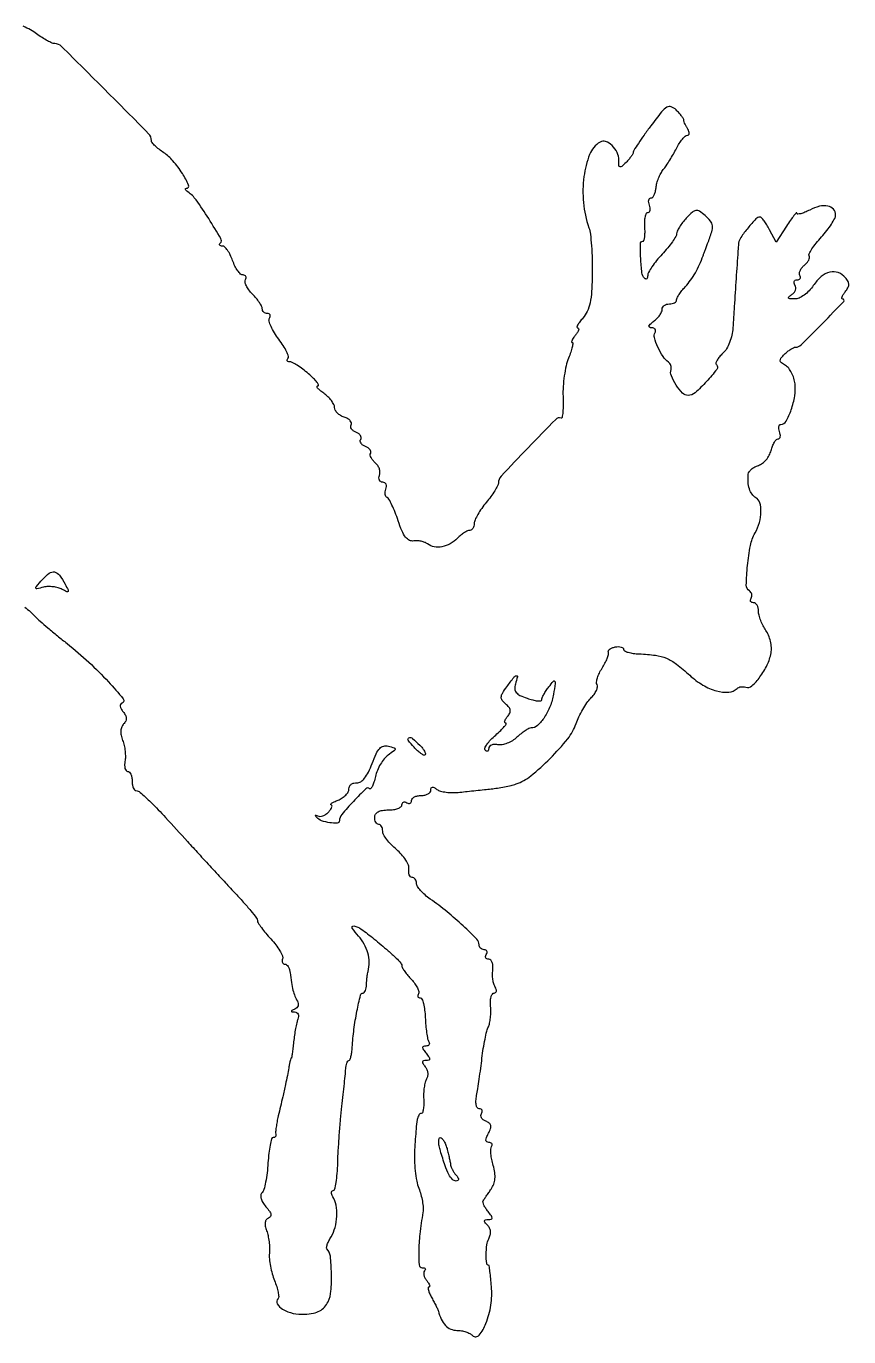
# Model space of a CAD drawing. Extents: x 1 to 336, y 1 to 289.
# Drawn here: x 165 to 335.7, y 0.7 to 272.6 of the extents above; entities that cross this region are included whole.
import ezdxf

# ---------------------------------------------------------------- set-up
doc = ezdxf.new("R2010")
doc.units = 0

msp = doc.modelspace()

# ---------------------------------------------------------------- linework, layer by layer
msp.add_lwpolyline([(164.71974, 152.106259, -0.028061), (167, 150.024248, 0.019322), (167.879859, 149.192242, 0.003798), (169.528125, 147.77202, 0.004023), (171.475764, 146.146219, 0.003723), (173.5, 144.50901, -0.017892), (178.026432, 140.630823, -0.02042), (182.060679, 136.599501, -0.014706), (185.144817, 133.051115, -0.519251), (184.894492, 132.152754, 0.180006), (184.595212, 131.902011, 0.161408), (184.515594, 131.503434, 0.099263), (184.692016, 130.972436, 0.043546), (185.115881, 130.360372, -0.048219), (185.612496, 129.628771, -0.114157), (185.788783, 128.998343, -0.132402), (185.659568, 128.414858, -0.076194), (185.230645, 127.830645, 0.103952), (184.829937, 127.216677, 0.077943), (184.656849, 126.425974, 0.064692), (184.722111, 125.485352, 0.041235), (185.026592, 124.430058, -0.037187), (185.334935, 123.39293, -0.026087), (185.532104, 122.190134, -0.026438), (185.599876, 121.01185, -0.048749), (185.510983, 120.057032, 0.042654), (185.42795, 119.269119, 0.06996), (185.508087, 118.604253, 0.101346), (185.729075, 118.160057, 0.230757), (186.057418, 118, -0.200398), (186.41758, 117.849609, -0.08502), (186.723116, 117.4125, -0.065057), (186.930698, 116.765556, -0.04517), (187, 116, 0.036182), (187.055502, 115.234028, 0.054698), (187.223314, 114.5875, 0.071623), (187.468853, 114.144638, 0.234552), (187.760218, 114, -0.184658), (188.690413, 113.644336, -0.011603), (190.869024, 111.600014, -0.011757), (193.914542, 108.462182, -0.00334), (198.5, 103.443054, 0.001774), (200.759163, 100.95462, 0.001102), (203.426562, 98.050265, 0.001106), (206.070954, 95.196364, 0.002001), (208.25, 92.873792, -0.007594), (210.070013, 90.889888, -0.01113), (211.604688, 89.085848, -0.006724), (212.826762, 87.540742, -0.165419), (213, 87.031437, 0.144916), (213.139408, 86.560544, 0.014206), (213.819494, 85.575093, 0.017032), (214.721288, 84.4287, 0.012691), (215.789767, 83.225055, -0.023605), (216.830713, 81.999582, -0.03125), (217.650441, 80.787077, -0.032276), (218.181418, 79.73519, -0.183181), (218.206433, 79.1193, 0.071221), (218.128761, 78.691361, 0.114381), (218.198649, 78.328794, 0.144842), (218.40269, 78.08942, 0.145318), (218.703862, 78, -0.180492), (219.051523, 77.870274, -0.077273), (219.376745, 77.485938, -0.062231), (219.632174, 76.919654, -0.046771), (219.772082, 76.25, 0.010844), (220.053719, 74.163588, 0.023619), (220.379417, 72.581998, 0.030513), (220.778037, 71.343257, 0.046636), (221.284351, 70.33541, -0.100297), (221.465555, 69.852276, -0.116778), (221.429561, 69.364145, -0.117835), (221.179237, 68.947198, -0.103438), (220.756231, 68.664358, 0.011503), (220.140388, 68.399447, 0.276057), (220.0381, 68.250848, 0.395424), (220.132869, 68.135776, 0.016013), (220.718615, 68.078947, -0.129987), (221.139776, 67.937874, -0.140912), (221.420817, 67.610289, -0.119877), (221.512016, 67.137304, -0.079736), (221.397842, 66.594377, 0.035749), (221.167324, 65.835595, 0.009977), (220.9163, 64.619244, 0.010014), (220.686708, 63.227872, 0.010367), (220.515987, 61.844377, -0.004716), (220.372443, 60.562066, -0.007792), (220.224155, 59.482411, -0.002434), (220.078837, 58.564098, -0.367576), (220.003427, 58.5, 0.337507), (219.925608, 58.440718, 0.006292), (219.787235, 57.9125, 0.012625), (219.643936, 57.266756, 0.007762), (219.506309, 56.5, -0.008139), (219.217184, 54.896175, -0.005), (218.827062, 53.016439, -0.003286), (218.251051, 50.455107, -0.000945), (217.326369, 46.5, 0.010638), (217.069472, 45.296389, 0.013011), (216.88275, 44.160938, 0.01153), (216.773458, 43.205625, 0.085102), (216.809501, 42.75, -0.098438), (216.824533, 42.463908, -0.12491), (216.723728, 42.220256, -0.127778), (216.521198, 42.057878, -0.105734), (216.25, 41.999807, 0.337533), (215.9403, 41.763731, 0.017285), (215.629126, 40.457539, 0.021699), (215.362659, 38.762332, 0.013366), (215.189576, 36.749807, -0.01524), (215.002949, 34.67105, -0.019313), (214.69835, 32.767079, -0.017649), (214.331647, 31.21875, -0.128692), (213.95323, 30.563654, 0.163133), (213.696135, 30.039986, 0.101804), (213.744357, 29.351665, 0.073406), (214.105719, 28.541176, 0.03979), (214.763654, 27.667554, -0.025584), (215.506204, 26.73771, -0.100601), (215.80524, 26.072001, -0.208346), (215.716043, 25.606083, -0.159771), (215.300087, 25.287263, 0.143223), (214.840622, 24.958131, 0.129246), (214.608251, 24.419978, 0.088076), (214.62737, 23.660104, 0.038106), (214.905096, 22.683362, -0.036823), (215.197029, 21.666565, -0.021113), (215.405157, 20.406988, -0.021007), (215.508026, 19.116244, -0.032616), (215.477115, 18, 0.047176), (215.478759, 16.816723, 0.022297), (215.692384, 15.303646, 0.021868), (216.059004, 13.727742, 0.028782), (216.537001, 12.331561, -0.019846), (216.991606, 11.077279, -0.028297), (217.286298, 9.930117, -0.027585), (217.416935, 9.001184, -0.220985), (217.272394, 8.605727, 0.334788), (217.119741, 7.516802, 0.134268), (218.236107, 6.374189, 0.079856), (220.390988, 5.53665, 0.068912), (222.815057, 5.357621, 0.033286), (224.628011, 5.595442, 0.073996), (225.935601, 6.064919, 0.088415), (226.904123, 6.830344, 0.065879), (227.668022, 7.961293, 0.096902), (228.266173, 10.128566, 0.024448), (228.366148, 13.803132, 0.021009), (228.134937, 17.428064, 0.171577), (227.430716, 18.902617, -0.246561), (227.33875, 19.19791, -0.036456), (227.501245, 19.822714, -0.034085), (227.822206, 20.591573, -0.023115), (228.2855, 21.420174, 0.076119), (229.107767, 23.343005, 0.05193), (229.45983, 25.698157, 0.052995), (229.318631, 27.999797, 0.097331), (228.657428, 29.75, -0.045863), (228.417684, 30.229543, -0.100027), (228.347407, 30.63278, -0.178372), (228.451388, 30.893214, -0.212628), (228.690983, 30.999888, 0.346282), (229.017768, 31.256971, 0.017132), (229.312869, 32.688905, 0.021574), (229.54774, 34.545499, 0.0132), (229.671974, 36.749888, -0.006905), (229.787207, 39.384595, -0.003907), (229.995837, 42.573405, -0.003899), (230.256432, 45.78575, -0.006399), (230.532993, 48.5, 0.001458), (230.804369, 50.925457, 0.001657), (231.049966, 53.251562, 0.001503), (231.246108, 55.228874, 0.009232), (231.325305, 56.25, -0.028961), (231.403999, 56.920406, -0.044138), (231.556243, 57.485937, -0.054011), (231.752254, 57.88245, -0.256347), (231.966465, 58, 0.309954), (232.185849, 58.150452, 0.029004), (232.396819, 58.807812, 0.029228), (232.57143, 59.695984, 0.018325), (232.676159, 60.75, -0.017363), (233.037172, 64.455746, -0.016204), (233.660136, 68.214581, -0.007987), (234.386304, 71.578297, -0.348739), (234.917383, 72, 0.231793), (235.172712, 72.125087, 0.067932), (235.397524, 72.514062, 0.052843), (235.561928, 73.0798, 0.035463), (235.633459, 73.75, -0.011569), (235.677042, 74.493312, -0.009674), (235.756779, 75.279688, -0.009796), (235.85773, 75.996103, -0.026196), (235.966165, 76.5, 0.070761), (236.197235, 78.368275, 0.062439), (235.917447, 80.312199, 0.060726), (235.153244, 82.176809, 0.060011), (233.961045, 83.811439, -0.046687), (232.690015, 85.460284, -0.649939), (232.997997, 85.921009, -0.112562), (234.538849, 85.278066, -0.017542), (237.173275, 83.256336, -0.003998), (240.12408, 80.782801, -0.017779), (241.792313, 79.255918, -0.026554), (242.760904, 78.197173, -0.173681), (243, 77.529615, 0.142001), (243.101069, 77.180916, 0.015248), (243.577342, 76.476809, 0.017782), (244.212706, 75.659469, 0.013422), (244.96542, 74.806743, -0.031337), (245.67955, 73.936833, -0.042883), (246.199444, 73.067553, -0.049664), (246.476894, 72.316908, -0.20489), (246.406403, 71.848556, 0.082172), (246.27327, 71.524306, 0.160724), (246.29895, 71.249263, 0.182608), (246.47727, 71.066487, 0.109561), (246.777049, 71, -0.303336), (247.134498, 70.76117, -0.035062), (247.456273, 69.798703, -0.032779), (247.706215, 68.47782, -0.020581), (247.832376, 66.910479, 0.011794), (247.934954, 65.277963, 0.014315), (248.110843, 63.754802, 0.01292), (248.326926, 62.49171, 0.089816), (248.555327, 61.910479, -0.108141), (248.67727, 61.563688, -0.181861), (248.605684, 61.267453, -0.161864), (248.345618, 61.068534, -0.083194), (247.936572, 61, 0.088789), (247.452761, 60.913403, 0.325525), (247.290242, 60.669175, 0.142917), (247.435097, 60.240932, 0.020663), (248, 59.5, -0.016921), (248.613598, 58.707566, -0.157546), (248.744889, 58.301232, -0.342148), (248.567138, 58.071882, -0.06312), (248, 58, 0.068049), (247.478801, 57.928736, 0.298402), (247.283965, 57.706162, 0.180966), (247.367377, 57.331392, 0.028926), (247.820353, 56.716462, -0.077715), (248.169145, 56.131418, -0.067758), (248.343738, 55.439525, -0.070097), (248.324361, 54.749982, -0.096679), (248.106216, 54.17186, 0.07746), (247.817685, 53.487445, 0.025549), (247.607425, 52.413087, 0.024746), (247.492736, 51.179384, 0.025665), (247.502653, 49.955399, -0.021399), (247.521493, 48.822546, -0.035105), (247.429257, 47.868148, -0.039908), (247.256138, 47.17954, -0.32163), (247.005902, 47, 0.281867), (246.501062, 46.690842, 0.072299), (246.179562, 45.744489, 0.026313), (245.930151, 43.844617, 0.002954), (245.616753, 39.5, 0.024022), (245.578188, 37.365627, 0.019625), (245.736147, 35.087077, 0.020059), (246.048678, 32.998998, 0.048112), (246.487998, 31.498561, -0.028542), (246.923044, 30.202777, -0.024149), (247.236447, 28.791717, -0.024849), (247.395976, 27.475116, -0.060236), (247.34766, 26.498561, 0.013708), (246.700534, 21.983189, 0.025565), (246.464957, 18.296542, 0.025235), (246.567578, 15.580494, 0.388603), (247.201685, 15, -0.059705), (247.589669, 14.953505, -0.178958), (247.807627, 14.806715, -0.250389), (247.83635, 14.592417, -0.107397), (247.675343, 14.342009, 0.171918), (247.507446, 13.989854, 0.082297), (247.537806, 13.483088, 0.066538), (247.753708, 12.904134, 0.050768), (248.131121, 12.342009, -0.027583), (248.513106, 11.826354, -0.063781), (248.724541, 11.394215, -0.141947), (248.737152, 11.118072, -0.346558), (248.587261, 11, 0.414416), (248.425217, 10.837844, 0.064248), (248.489924, 10.339063, 0.041295), (248.746478, 9.613501, 0.021153), (249.179381, 8.75, -0.004874), (249.66688, 7.851809, -0.006219), (250.097795, 7.014062, -0.004922), (250.442586, 6.305362, -0.051045), (250.550931, 6, 0.051227), (251.151465, 4.309387, 0.081026), (252.024788, 3.047472, 0.096174), (253.128923, 2.272545, 0.105439), (254.406989, 2, -0.042464), (255.324277, 1.921956, -0.036251), (256.266697, 1.689106, -0.037841), (257.096251, 1.347783, -0.080023), (257.658363, 0.941637, 0.442897), (259.005837, 1.006992, 0.080298), (260.430192, 3.447944, 0.054137), (261.44467, 7.26461, 0.059162), (261.572819, 11.095276, 0.003714), (261.416705, 12.784191, 0.006156), (261.256908, 14.206112, 0.001524), (261.100004, 15.432264, 0.376539), (261.022811, 15.5, -0.38423), (260.579208, 15.899935, -0.025517), (260.481471, 17.762597, -0.031549), (260.603199, 19.73381, -0.091919), (261.015064, 21.028148, 0.062017), (261.315541, 21.808577, 0.08427), (261.37237, 22.559807, 0.090326), (261.179753, 23.248274, 0.0833), (260.753196, 23.846804, -0.0239), (260.227164, 24.425681, -0.211977), (260.136691, 24.75, -0.3218), (260.32642, 24.946293, -0.044963), (260.922445, 25, 0.062358), (261.535158, 25.076713, 0.351464), (261.720034, 25.322073, 0.151799), (261.568705, 25.761691, 0.014977), (260.872445, 26.653695, -0.02895), (260.373899, 27.330557, -0.039328), (260.011374, 27.996781, -0.044143), (259.815562, 28.565679, -0.201846), (259.868403, 28.903695, -0.009304), (260.086394, 29.242284, -0.001669), (260.506583, 29.8645, -0.001801), (261.003935, 30.59007, -0.001627), (261.523601, 31.337157, 0.066218), (262.048937, 32.349273, 0.065795), (262.292892, 33.465736, 0.057051), (262.254315, 34.740422, 0.033779), (261.934172, 36.22953, -0.021598), (261.637616, 37.462108, -0.026175), (261.471039, 38.639203, -0.02626), (261.435853, 39.62342, -0.135012), (261.587991, 40.142372, 0.105685), (261.704675, 40.469128, 0.180483), (261.640912, 40.748072, 0.163848), (261.401781, 40.935253, 0.085036), (261.023833, 41, -0.152387), (260.609089, 41.129409, -0.235521), (260.431595, 41.451784, -0.108032), (260.531938, 42.020793, -0.025409), (260.946502, 42.900039, 0.037462), (261.372824, 43.863716, 0.138477), (261.416547, 44.521079, 0.178863), (261.111135, 45.005231, 0.072033), (260.418304, 45.392976, -0.070285), (259.874272, 45.694967, -0.100489), (259.509929, 46.107535, -0.123749), (259.380545, 46.562876, -0.147092), (259.495635, 46.992937, 0.083801), (259.652151, 47.377676, 0.162528), (259.618373, 47.704175, 0.181411), (259.401705, 47.921344, 0.107317), (259.03946, 48, -0.244746), (258.647705, 48.203979, -0.103729), (258.407965, 48.764802, -0.065037), (258.348933, 49.639873, -0.031887), (258.489876, 50.75, 0.00872), (258.733032, 52.144767, 0.003046), (259.035543, 54.159061, 0.003024), (259.341584, 56.380145, 0.003528), (259.604627, 58.493611, -0.00994), (259.882695, 60.515865, -0.010918), (260.233692, 62.462851, -0.010396), (260.603863, 64.110573, -0.052845), (260.923569, 64.993611, 0.061574), (261.187012, 65.762805, 0.024562), (261.362519, 66.865311, 0.023858), (261.437166, 68.086616, 0.02767), (261.388289, 69.25, -0.034324), (261.358049, 70.303578, -0.054996), (261.492174, 71.192188, -0.075246), (261.755905, 71.799152, -0.258191), (262.11893, 72, 0.160835), (262.432991, 72.103706, 0.191795), (262.595962, 72.367188, 0.125481), (262.565739, 72.770965, 0.058179), (262.339871, 73.25, -0.072802), (262.061389, 73.888157, -0.031947), (261.87569, 74.79375, -0.030768), (261.798438, 75.796814, -0.035976), (261.85242, 76.75, 0.047851), (261.880737, 77.61137, 0.073756), (261.725626, 78.339063, 0.101634), (261.420869, 78.825341, 0.204896), (261.012549, 79, -0.099753), (260.629227, 79.077244, -0.17667), (260.395622, 79.29375, -0.168688), (260.350089, 79.618257, -0.089929), (260.5, 80, 0.082592), (260.656512, 80.3821, 0.161196), (260.6254, 80.70625, 0.182303), (260.413961, 80.921712, 0.108972), (260.059017, 81, -0.096289), (259.654812, 81.078569, -0.097256), (259.311086, 81.302725, -0.098565), (259.080952, 81.637295, -0.101858), (259, 82.030551, 0.196467), (258.534887, 83.168555, 0.010744), (255.714313, 85.921832, 0.016814), (252.360981, 88.852351, 0.01768), (248.872624, 91.5, -0.026866), (247.784974, 92.357447, -0.03217), (246.863166, 93.279687, -0.033896), (246.206179, 94.138409, -0.143853), (246.017281, 94.75, 0.071087), (245.942267, 95.227701, 0.085542), (245.737318, 95.632812, 0.098771), (245.437456, 95.903802, 0.135307), (245.088484, 96, -0.195367), (244.760854, 96.133096, -0.107388), (244.518052, 96.499606, -0.078387), (244.39809, 97.049784, -0.051033), (244.42659, 97.700785, 0.133898), (244.327494, 98.519276, 0.044447), (243.769192, 99.603471, 0.040514), (242.905736, 100.750316, 0.036254), (241.838106, 101.789678, -0.026694), (240.751782, 102.807558, -0.030746), (239.833694, 103.890793, -0.032194), (239.183427, 104.889337, -0.128923), (239, 105.588894, 0.057125), (238.938134, 106.128625, 0.076447), (238.755208, 106.585488, 0.095467), (238.484564, 106.891709, 0.16565), (238.166667, 107, -0.17482), (237.848674, 107.114688, -0.093122), (237.578125, 107.440625, -0.073362), (237.395023, 107.926139, -0.053595), (237.333333, 108.5, -0.148148), (237.527361, 109.140475, -0.124534), (238.055556, 109.617647, -0.084621), (238.93792, 109.908154, -0.037322), (240.166667, 110, 0.035563), (241.251832, 110.077281, 0.053927), (242.167708, 110.311086, 0.070496), (242.795907, 110.653011, 0.237201), (243, 111.059017, -0.108972), (243.078288, 111.413961, -0.182303), (243.29375, 111.6254, -0.161196), (243.6179, 111.656512, -0.082592), (244, 111.5, 0.082592), (244.3821, 111.343488, 0.161196), (244.70625, 111.3746, 0.182303), (244.921712, 111.586039, 0.108972), (245, 111.940983, -0.182172), (245.152336, 112.345219, -0.09101), (245.5875, 112.688914, -0.070927), (246.234725, 112.92177, -0.050979), (247, 113, 0.054166), (247.76512, 113.08313, 0.073876), (248.4125, 113.329718, 0.093538), (248.846976, 113.694154, 0.173281), (249, 114.122445, -0.094462), (249.081351, 114.549201, -0.277515), (249.309512, 114.723609, -0.160998), (249.688412, 114.643639, -0.034772), (250.25, 114.262086, 0.104314), (250.965248, 113.909124, 0.031578), (252.160937, 113.682379, 0.030114), (253.568399, 113.592088, 0.028674), (255, 113.668722, -0.000599), (256.558462, 113.840239, -0.000394), (258.353125, 114.034144, -0.000396), (260.100418, 114.220139, -0.000764), (261.5, 114.365838, 0.013324), (262.808043, 114.535315, 0.009561), (264.259621, 114.791389, 0.009665), (265.633119, 115.088543, 0.020452), (266.681689, 115.382464, 0.092689), (269.727741, 117.042735, 0.026072), (273.757245, 120.692744, 0.026319), (277.397324, 124.760112, 0.086728), (279.130599, 127.900177, -0.027533), (279.716456, 129.340164, -0.020679), (280.510839, 130.855652, -0.021053), (281.379861, 132.222698, -0.044291), (282.186652, 133.186652, 0.037781), (282.866189, 133.977449, 0.050089), (283.349051, 134.793588, 0.059908), (283.584123, 135.516259, 0.189311), (283.494914, 136.008229, -0.170496), (283.379775, 136.533393, -0.043806), (283.563147, 137.395955, -0.039458), (283.960476, 138.402689, -0.031325), (284.538905, 139.419032, 0.022206), (285.135769, 140.42468, 0.028632), (285.587386, 141.399147, 0.02888), (285.861314, 142.228554, 0.165968), (285.830465, 142.683582, -0.219843), (285.842295, 143.010476, -0.108222), (286.111137, 143.339832, -0.074709), (286.603915, 143.622941, -0.04555), (287.25, 143.809629, -0.043858), (287.920257, 143.878636, -0.071618), (288.485937, 143.805797, -0.103411), (288.863398, 143.610658, -0.225607), (289, 143.323324, 0.286055), (289.203471, 142.996776, 0.043203), (289.954687, 142.70542, 0.037531), (291.004591, 142.483172, 0.023863), (292.25, 142.375978, -0.023747), (295.613324, 142.087283, -0.067234), (297.880622, 141.46619, -0.064326), (299.957488, 140.248995, -0.020395), (302.710525, 137.933087, 0.051221), (305.43713, 135.912301, 0.066547), (308.295244, 134.695298, 0.08295), (310.812273, 134.432235, 0.183006), (312.547578, 135.214245, -0.102932), (312.880446, 135.432451, -0.060206), (313.343664, 135.553124, -0.056467), (313.858913, 135.56434, -0.061664), (314.347766, 135.457985, 0.276105), (315.609973, 135.715677, 0.048781), (317.296229, 137.5881, 0.047732), (318.798011, 140.092001, 0.066467), (319.5996, 142.576224, 0.061775), (319.662359, 143.695897, 0.039387), (319.472184, 144.988007, 0.039167), (319.078648, 146.246108, 0.057453), (318.527196, 147.264634, -0.033239), (317.942597, 148.229889, -0.027468), (317.448614, 149.326665, -0.028324), (317.10714, 150.386737, -0.063835), (317, 151.222506, 0.057655), (316.921346, 151.902354, 0.07689), (316.688914, 152.477861, 0.095773), (316.344959, 152.863533, 0.164343), (315.940983, 153, -0.098926), (315.581552, 153.071817, -0.176081), (315.362055, 153.273452, -0.169366), (315.318355, 153.57557, -0.090666), (315.457295, 153.930902, 0.09754), (315.6069, 154.329437, 0.09758), (315.594176, 154.754877, 0.098289), (315.421453, 155.141246, 0.100557), (315.115366, 155.4287, -0.266986), (314.46364, 156.634767, -0.017758), (314.716563, 160.716181, -0.024858), (315.328718, 164.847414, -0.076841), (316.293874, 167.489889, 0.057566), (317.17721, 169.647629, 0.063377), (317.507753, 171.880378, 0.075431), (317.264074, 173.741558, 0.195341), (316.442659, 174.785667, -0.111431), (315.655265, 175.505109, -0.075117), (315.114327, 176.600874, -0.061912), (314.849391, 178.016993, -0.040306), (314.881517, 179.682612, -0.132443), (315.071206, 180.181704, -0.05878), (315.552013, 180.704081, -0.052353), (316.224726, 181.169043, -0.048246), (316.997676, 181.499262, 0.086556), (317.807256, 181.920752, 0.053399), (318.587937, 182.661848, 0.051589), (319.224323, 183.588823, 0.063241), (319.606084, 184.56665, -0.03126), (319.902909, 185.498395, -0.04323), (320.290099, 186.285203, -0.050362), (320.704552, 186.836826, -0.209435), (321.077023, 187, 0.210315), (321.356222, 187.122874, 0.139421), (321.515461, 187.440625, 0.089679), (321.519642, 187.925316, 0.049078), (321.361626, 188.5, -0.049244), (321.203818, 189.074677, -0.089945), (321.208576, 189.559375, -0.139664), (321.368688, 189.877126, -0.209619), (321.6489, 190, 0.274873), (322.720145, 190.637046, 0.040551), (323.783203, 193.0385, 0.042726), (324.514082, 195.897454, 0.06999), (324.57679, 198.392016, 0.046984), (324.328338, 199.5662, 0.043729), (323.861115, 200.703423, 0.046684), (323.259268, 201.641306, 0.099519), (322.607986, 202.199506, -0.034207), (321.751786, 202.758741, -0.213665), (321.505633, 203.206321, -0.191955), (321.662912, 203.719335, -0.027162), (322.414633, 204.55749, -0.02542), (323.027205, 205.110752, -0.027902), (323.6747, 205.58082, -0.028893), (324.267697, 205.915945, -0.109873), (324.678571, 206.015515, 0.192326), (325.834055, 206.502545, 0.003988), (330.33308, 211.014962, 0.004107), (334.681903, 215.520296, 0.658857), (334.475889, 216, -0.353571), (334.313215, 216.131469, -0.137745), (334.332525, 216.440625, -0.062198), (334.57207, 216.92365, -0.027033), (335, 217.5, 0.046715), (335.553559, 218.310245, 0.122353), (335.735118, 218.985932, 0.126736), (335.576723, 219.653031, 0.051915), (335.055749, 220.432827, 0.130726), (333.561871, 221.495028, 0.150575), (331.822063, 221.598167, 0.119372), (330.01773, 220.664971, 0.06651), (328.371257, 218.799205, -0.045055), (327.507309, 217.731421, -0.044411), (326.462182, 216.829981, -0.048041), (325.400697, 216.212388, -0.109726), (324.5, 216.018188, -0.01453), (323.509636, 216.05314, -0.227323), (323.222034, 216.214536, -0.395983), (323.257104, 216.460346, -0.027605), (323.878115, 216.903509, 0.078477), (324.35273, 217.320824, 0.089711), (324.649564, 217.846576, 0.099558), (324.725209, 218.397018, 0.123544), (324.569098, 218.888197, -0.077309), (324.389735, 219.313302, -0.154896), (324.412234, 219.673408, -0.185933), (324.628966, 219.912006, -0.116958), (325, 220, 0.086348), (325.385538, 220.067081, 0.165207), (325.628635, 220.260466, 0.179479), (325.691952, 220.548796, 0.104014), (325.570027, 220.886693, -0.164952), (325.470759, 221.317219, -0.078714), (325.617154, 221.873238, -0.064852), (325.975201, 222.465066, -0.051163), (326.5, 223, 0.041103), (327.033209, 223.522113, 0.055979), (327.413974, 224.076396, 0.06935), (327.598322, 224.578932, 0.194055), (327.535939, 224.941849, -0.261758), (327.517278, 225.390754, -0.023993), (328.091207, 226.396729, -0.026128), (328.947491, 227.599508, -0.017307), (330.04695, 228.89026, 0.018826), (331.177514, 230.225725, 0.022657), (332.132541, 231.564758, 0.022112), (332.824155, 232.745092, 0.122052), (333, 233.454729, 0.182891), (332.548293, 234.648333, 0.166189), (331.39938, 235.302899, 0.109372), (329.656041, 235.25166, 0.057894), (327.624422, 234.480173, -0.019864), (326.616227, 234.006941, -0.037618), (325.765975, 233.721459, -0.053212), (325.167623, 233.635665, -0.417646), (324.983153, 233.809303, 0.658497), (324.841783, 233.866057, 0.026428), (324.33995, 233.310978, 0.01909), (323.643852, 232.383899, 0.009107), (322.817181, 231.142963), (320.668055, 227.785926), (319.30209, 230.392963, 0.016871), (318.735094, 231.391646, 0.024056), (318.160902, 232.234183, 0.021638), (317.642006, 232.863436, 0.212607), (317.335358, 233, 0.205505), (316.466078, 232.626964, 0.017562), (314.822025, 230.771068, 0.020891), (313.327637, 228.79731, 0.124437), (312.877655, 227.59699, 0.010569), (312.732382, 225.985989, 0.000444), (312.342221, 220.249403, 0.000865), (311.963612, 214.458765, 0.001866), (311.696538, 210, -0.04409), (311.481247, 208.517549, -0.037236), (311.002481, 207.00619, -0.038759), (310.344421, 205.673609, -0.072927), (309.589677, 204.743657, 0.030275), (308.900277, 204.028178, 0.047953), (308.412611, 203.331139, 0.062185), (308.172962, 202.748846, 0.269135), (308.265226, 202.401441, -0.376484), (308.330535, 201.402037, -0.022348), (306.218434, 198.8923, -0.025249), (303.840119, 196.558068, -0.183405), (302.369886, 196, -0.204292), (301.238926, 196.482218, -0.046662), (299.916054, 198.146964, -0.04709), (298.911975, 200.056477, -0.170135), (298.840334, 201.408359, 0.089676), (298.881681, 201.799844, 0.067718), (298.791841, 202.223682, 0.066741), (298.589807, 202.614236, 0.08143), (298.302786, 202.908359, -0.090138), (297.180234, 204.099202, -0.037715), (296.117863, 206.040623, -0.034294), (295.386597, 208.00274, -0.213602), (295.52514, 209.040677, 0.116894), (295.647296, 209.408258, 0.180369), (295.559348, 209.727541, 0.152468), (295.265, 209.947842, 0.079065), (294.809017, 210.031803, -0.109415), (294.37255, 210.139657, -0.371867), (294.267575, 210.388962, -0.13099), (294.529448, 210.793945, -0.021753), (295.25, 211.392046, 0.037549), (295.919623, 211.984545, 0.038672), (296.485937, 212.66506, 0.04167), (296.878567, 213.329883, 0.11302), (297, 213.860243, -0.130683), (297.115576, 214.294891, -0.100649), (297.440625, 214.665196, -0.088423), (297.926866, 214.914261, -0.074385), (298.5, 215, 0.052128), (299.073914, 215.059997, 0.072012), (299.559375, 215.23836, 0.091979), (299.885542, 215.50175, 0.178882), (300, 215.811439, -0.122969), (300.107624, 216.242426, -0.022571), (300.528894, 216.953969, -0.023041), (301.111184, 217.759745, -0.019165), (301.800489, 218.561439, 0.03157), (302.887628, 219.891139, 0.025187), (303.890227, 221.448853, 0.024168), (304.772718, 223.172492, 0.023064), (305.5, 225, -0.005375), (305.607877, 225.301716, -0.000704), (305.845116, 225.940625, -0.000818), (306.128818, 226.697597, -0.000685), (306.432301, 227.5, 0.014155), (307.286943, 229.957783, 0.098444), (307.42612, 231.216919, 0.149011), (307.036166, 232.187561, 0.046243), (305.928783, 233.328949, 0.031255), (304.756054, 234.212365, 0.182141), (304.014928, 234.380267, 0.15201), (303.271362, 234.030888, 0.019955), (302.016597, 232.78744, 0.022233), (301.244328, 231.880858, 0.025355), (300.591016, 230.94692, 0.02571), (300.12376, 230.10823, 0.113617), (299.995373, 229.561439, -0.135461), (299.830097, 228.972607, -0.017736), (299.112214, 227.873041, -0.019564), (298.142732, 226.60563, -0.015234), (296.995373, 225.304234, 0.017551), (295.848507, 223.991183, 0.021729), (294.879891, 222.688584, 0.020718), (294.173067, 221.547317, 0.128979), (294, 220.887567, -0.052887), (293.955004, 220.463357, -0.15909), (293.810444, 220.214863, -0.258404), (293.599526, 220.167115, -0.126235), (293.354701, 220.311965, -0.168355), (292.799091, 221.456852, -0.017593), (292.547848, 224.47497, -0.01404), (292.487851, 227.505583, -0.41179), (292.98638, 228, 0.334289), (293.218627, 228.17481, 0.035285), (293.369063, 228.88125, 0.032464), (293.441238, 229.849958, 0.019649), (293.406923, 231, -0.027317), (293.390251, 232.149686, -0.04424), (293.515507, 233.11875, -0.056398), (293.747578, 233.79707, -0.28985), (294.068229, 234, 0.208034), (294.350765, 234.122872, 0.140209), (294.512878, 234.440625, 0.090552), (294.51896, 234.92534, 0.049626), (294.361626, 235.5, -0.051204), (294.206255, 236.07459, -0.093029), (294.217773, 236.559375, -0.142305), (294.388092, 236.877167, -0.201694), (294.680207, 237, 0.207714), (295.034324, 237.153743, 0.072365), (295.358456, 237.620371, 0.056905), (295.60696, 238.303387, 0.040039), (295.733476, 239.1119, -0.047115), (295.892161, 240.039972, -0.029599), (296.241467, 241.084621, -0.029596), (296.711803, 242.080977, -0.047013), (297.23941, 242.8619, 0.02317), (297.852677, 243.682492, 0.010033), (298.594779, 244.826621, 0.009903), (299.336826, 246.07718, 0.012959), (299.96211, 247.25, -0.024117), (300.554071, 248.303044, -0.032221), (301.195252, 249.192187, -0.033609), (301.798671, 249.831693, -0.189011), (302.227997, 250, 0.189463), (302.497419, 250.105893, 0.188409), (302.623435, 250.367188, 0.110856), (302.564985, 250.770576, 0.050298), (302.32433, 251.25, -0.017882), (302.019388, 251.770485, -0.019057), (301.759278, 252.30067, -0.01902), (301.571236, 252.771526, -0.078945), (301.515313, 253.071429, 0.135087), (301.420474, 253.383157, 0.018874), (301.035305, 253.944193, 0.020444), (300.515481, 254.586679, 0.016067), (299.902746, 255.240111, 0.104308), (298.87896, 255.90726, 0.236838), (297.983769, 255.821565, 0.084615), (296.886066, 254.840454, 0.007824), (294.652746, 251.944657, 0.005456), (293.253051, 250.026507, 0.0081), (292.072994, 248.313695, 0.004187), (291.11527, 246.847754, 0.143556), (291, 246.454546, -0.134076), (290.912713, 246.134883, -0.021931), (290.559375, 245.592005, -0.022798), (290.074318, 244.975235, -0.018349), (289.5, 244.357143, -0.013487), (288.608188, 243.512187, -0.261286), (288.25, 243.431973, -0.312172), (288.038654, 243.69613, -0.017406), (288, 244.806127, 0.112025), (287.634374, 246.417549, 0.089364), (286.589793, 247.866919, 0.10619), (285.26983, 248.687979, 0.228468), (284.107129, 248.566209, 0.161193), (281.950001, 245.992595, 0.062191), (280.765907, 241.426415, 0.056128), (280.671909, 236.015074, 0.059016), (281.795078, 230.813543, -0.053569), (282.097558, 229.482922, -0.010802), (282.327747, 227.064236, -0.011289), (282.471813, 224.225387, -0.010343), (282.493591, 221.29875, -0.012084), (282.357172, 217.653984, -0.03655), (282.023932, 215.194027, -0.054193), (281.445467, 213.424747, -0.07798), (280.544118, 212.04875, 0.019692), (279.886283, 211.261665, 0.043264), (279.463035, 210.60182, 0.086382), (279.322806, 210.166328, 0.455592), (279.467457, 210, -0.326309), (279.649751, 209.866855, -0.154009), (279.650832, 209.559375, -0.068547), (279.424056, 209.076392, -0.029225), (279, 208.5, 0.021332), (278.561923, 207.923817, 0.046384), (278.288651, 207.440625, 0.091717), (278.21103, 207.122175, 0.430761), (278.326529, 207, -0.450535), (278.479528, 206.827027, -0.026226), (278.341443, 206.045312, -0.02563), (278.04159, 204.996734, -0.014208), (277.574885, 203.75, 0.04124), (277.079478, 202.171852, 0.019669), (276.693318, 200.07839, 0.019346), (276.459479, 197.84646, 0.026025), (276.431721, 195.81473, -0.012006), (276.457351, 194.030887, -0.021192), (276.380773, 192.560182, -0.018022), (276.23608, 191.457209, -0.452895), (276.00566, 191.31473, 0.279108), (274.926586, 191.041907, 0.002796), (269.16311, 185.136095, 0.003513), (263.556308, 179.243882, 0.19065), (263, 177.837935, -0.121152), (262.85799, 177.260455, -0.018519), (262.265625, 176.224166, -0.019793), (261.457215, 175.032077, -0.016005), (260.5, 173.817631, 0.021493), (259.543043, 172.575726, 0.02408), (258.734375, 171.301218, 0.024333), (258.157224, 170.161041, 0.105371), (258, 169.423275, -0.063401), (257.930719, 168.879102, -0.081381), (257.727232, 168.418087, -0.098408), (257.425555, 168.109612, -0.151225), (257.071429, 168, 0.111075), (256.608898, 167.895965, 0.030206), (255.948146, 167.532521, 0.028998), (255.228897, 167.017682, 0.026548), (254.55144, 166.408582, -0.067277), (253.008845, 165.233347, -0.081012), (251.301786, 164.600488, -0.092288), (249.667279, 164.585292, -0.124567), (248.324189, 165.189299, 0.072102), (247.748561, 165.523882, 0.042815), (246.988391, 165.756521, 0.041897), (246.172988, 165.861185, 0.055727), (245.427932, 165.810873, -0.162197), (244.541876, 165.938295, -0.113081), (243.756409, 166.586078, -0.064244), (243.00686, 167.87227, -0.019212), (242.203744, 170, 0.012802), (241.569909, 171.74668, 0.017887), (240.908539, 173.270541, 0.014377), (240.290105, 174.476047, 0.174416), (239.906177, 174.814608, -0.173885), (239.645252, 175.044222, -0.091966), (239.507341, 175.458446, -0.072751), (239.511218, 175.992178, -0.053525), (239.663166, 176.564608, 0.076105), (239.782673, 177.113205, 0.124479), (239.695571, 177.578353, 0.152164), (239.417836, 177.885714, 0.134293), (239, 178, -0.133331), (238.581843, 178.113525, -0.15207), (238.303471, 178.419148, -0.124996), (238.215381, 178.881568, -0.076637), (238.33357, 179.426887, 0.10347), (238.436041, 180.06104, 0.069988), (238.300346, 180.783137, 0.066228), (237.957061, 181.479928, 0.072136), (237.45157, 182.040194, -0.046562), (236.940241, 182.551915, -0.06103), (236.583904, 183.107788, -0.075041), (236.425851, 183.621752, -0.177354), (236.505267, 184.008522, 0.191806), (236.566075, 184.353315, 0.114802), (236.389003, 184.736326, 0.083), (235.991518, 185.101842, 0.052923), (235.430874, 185.388152, -0.061778), (234.876454, 185.683736, -0.092661), (234.494598, 186.075338, -0.121115), (234.341946, 186.497527, -0.166377), (234.430874, 186.888152, 0.166377), (234.519803, 187.278778, 0.121115), (234.36715, 187.700967, 0.092661), (233.985295, 188.092569, 0.061778), (233.430874, 188.388152, -0.064228), (232.878173, 188.686293, -0.095059), (232.500551, 189.084969, -0.122164), (232.354398, 189.517852, -0.160369), (232.451139, 189.920941, 0.207595), (232.510175, 190.327508, 0.119179), (232.267517, 190.769151, 0.08193), (231.74368, 191.18216, 0.049245), (231.014521, 191.495391, -0.057995), (230.244181, 191.842357, -0.061713), (229.591765, 192.351129, -0.069215), (229.149183, 192.936963, -0.127887), (229, 193.510684, 0.11936), (228.845736, 194.14769, 0.043357), (228.347139, 194.939701, 0.039955), (227.627911, 195.746006, 0.037902), (226.777494, 196.443296, -0.01921), (225.988131, 197.042661, -0.051741), (225.493522, 197.543077, -0.162832), (225.38051, 197.849493, -0.422808), (225.527494, 198.001221, 0.528381), (225.664122, 198.20207, 0.070958), (225.360824, 198.7361, 0.035021), (224.64324, 199.540846, 0.015577), (223.594461, 200.501221, 0.015842), (222.407896, 201.457992, 0.01976), (221.245405, 202.265984, 0.01837), (220.235525, 202.859247, 0.124236), (219.677794, 203, -0.070221), (219.338228, 203.047926, -0.203971), (219.158113, 203.194428, -0.233502), (219.152371, 203.409121, -0.088569), (219.328549, 203.661882, 0.280111), (219.438526, 204.1129, 0.033394), (219.046766, 205.111637, 0.03203), (218.36922, 206.338385, 0.02074), (217.439835, 207.667767, -0.024268), (216.507881, 209.021045, -0.033703), (215.818957, 210.32149, -0.035711), (215.421506, 211.415743, -0.210682), (215.503637, 212.005885, 0.083223), (215.65866, 212.385706, 0.161896), (215.626469, 212.707979, 0.18184), (215.414346, 212.922269, 0.108101), (215.059017, 213, -0.093332), (214.654762, 213.076123, -0.09642), (214.311086, 213.29375, -0.099167), (214.081062, 213.618444, -0.105053), (214, 214, 0.121736), (213.872877, 214.514389, 0.026558), (213.401786, 215.304464, 0.026177), (212.743086, 216.183443, 0.02249), (211.963525, 217.036475, -0.036039), (211.22766, 217.88682, -0.048417), (210.700191, 218.75777, -0.057736), (210.435549, 219.52428, -0.195088), (210.522542, 220.036475, 0.092296), (210.664953, 220.404183, 0.170816), (210.616741, 220.716964, 0.17477), (210.384925, 220.925865, 0.097155), (210.006997, 221, -0.192624), (209.509073, 221.199216, -0.046607), (208.915123, 221.88125, -0.041099), (208.332016, 222.851425, -0.030909), (207.850155, 224, 0.029737), (207.371427, 225.148647, 0.039935), (206.797583, 226.11875, 0.044961), (206.216701, 226.803024, 0.196751), (205.735508, 227, -0.06043), (205.369579, 227.044388, -0.180899), (205.164877, 227.184239, -0.249333), (205.139258, 227.388439, -0.105769), (205.293862, 227.627195, 0.342626), (205.411233, 228.559635, 0.007566), (202.879998, 232.687293, 0.013944), (200.267836, 236.562474, 0.086806), (198.565999, 238.234687, -0.03245), (198.205605, 238.519226, -0.117606), (198.040993, 238.758058, -0.322224), (198.081027, 238.912197, -0.169987), (198.27568, 238.984687, 0.536588), (198.709277, 239.667029, 0.037503), (197.41903, 242.063633, 0.034873), (195.474442, 244.683301, 0.070738), (193.551112, 246.374553, -0.021389), (192.574241, 247.076104, -0.028019), (191.749389, 247.801901, -0.027932), (191.150804, 248.461002, -0.172035), (191, 248.886324, 0.197132), (190.411564, 250.320815, 0.001527), (181.407683, 259.393368, 0.001525), (172.347928, 268.411481, 0.197522), (170.916294, 269, -0.106503), (170.368847, 269.117948, -0.018089), (169.40675, 269.595322, -0.019039), (168.300455, 270.250724, -0.015934), (167.177856, 271.026627, 0.031972), (165.913479, 271.841906, 0.02144), (164.376216, 272.614912, 0.021626)], format="xyb")
for points in [[(173.082813, 156.845262, -0.0081), (173.700648, 155.644469, -0.253655), (173.688453, 155.322297, -0.391874), (173.439205, 155.248144, -0.013104), (172.446157, 155.770194, 0.061593), (171.63011, 156.102941, 0.037386), (170.604972, 156.299463, 0.036977), (169.541822, 156.342806, 0.052915), (168.607967, 156.212246, -0.008423), (167.22411, 155.891446, -0.435543), (167.021306, 156.033366, -0.215009), (167.118354, 156.364748, -0.00371), (168.383647, 157.819427, -0.050092), (169.794497, 159.126921, -0.216204), (170.882674, 159.371906, -0.184905), (171.898707, 158.720532, -0.035923)], [(266.534669, 136.109231, 0.090675), (266.411293, 135.138962, 0.160233), (266.70187, 134.394522, 0.107701), (267.49038, 133.774537, 0.029086), (268.967281, 133.161251, 0.021057), (270.130528, 132.809912, 0.038142), (271.109139, 132.63692, 0.050687), (271.79976, 132.638694, 0.384112), (272, 132.86089, -0.107739), (272.089234, 133.270206, -0.019707), (272.441354, 133.965623, -0.020377), (272.927275, 134.760199, -0.017273), (273.502482, 135.55887, -0.011331), (274.434295, 136.707958, -0.510354), (274.696412, 136.687731, -0.175234), (274.787236, 136.246574, -0.003723), (274.447307, 134.017773, -0.054054), (273.767403, 131.530156, -0.052498), (272.56546, 129.219757, -0.058198), (271.138315, 127.528365, -0.190678), (269.803199, 127, 0.121829), (269.334595, 126.884101, 0.023146), (268.570762, 126.435317, 0.02347), (267.708008, 125.813607, 0.019669), (266.852999, 125.077675, -0.04947), (265.923351, 124.369242, -0.04439), (264.83914, 123.827224, -0.047042), (263.769834, 123.51876, -0.094551), (262.894813, 123.520257, 0.055375), (262.169684, 123.578112, 0.086034), (261.556601, 123.452131, 0.11743), (261.149997, 123.169096, 0.184271), (261, 122.775916, -0.067619), (260.94913, 122.401486, -0.198398), (260.792325, 122.200184, -0.237869), (260.562807, 122.188639, -0.092411), (260.293021, 122.373645, -0.304215), (260.207431, 122.807542, -0.050486), (260.634582, 123.595482, -0.040858), (261.402543, 124.546466, -0.024992), (262.448561, 125.540312, 0.01263), (263.493548, 126.485155, 0.026856), (264.241681, 127.277467, 0.0433), (264.631728, 127.827904, 0.579465), (264.533094, 128, -0.292449), (264.341837, 128.122328, -0.173713), (264.316984, 128.401651, -0.07733), (264.508115, 128.841883, -0.032203), (264.889886, 129.367321, 0.05855), (265.360878, 130.092903, 0.149204), (265.461354, 130.705496, 0.138907), (265.203901, 131.29833, 0.048118), (264.540421, 131.966453, -0.055541), (263.80266, 132.731713, -0.182496), (263.601959, 133.391921, -0.121902), (263.856479, 134.190581, -0.019331), (264.77809, 135.567707, -0.00627), (266.205231, 137.480626, -0.155804), (266.738452, 137.851847, -0.581689), (266.962638, 137.641038, -0.017447)], [(240.119952, 121.371465, 0.069983), (239.319301, 120.624456, 0.036257), (238.536493, 119.499223, 0.035182), (237.88643, 118.203502, 0.044647), (237.484022, 116.927251, -0.019556), (237.186506, 115.787375, -0.038957), (236.84747, 114.919175, -0.061469), (236.521716, 114.414241, -0.440725), (236.263988, 114.402679, 0.411083), (235.52043, 114.406657, 0.010397), (232.930137, 111.763542, 0.013597), (230.496255, 109.029159, 0.171311), (230.015973, 107.756275, -0.389149), (229.549971, 107.269606, -0.053517), (228.018521, 107.334086, -0.049573), (226.330994, 107.761525, -0.121974), (225.27577, 108.467889, -0.02305), (225.021628, 108.774523, -0.334726), (225.021632, 108.907013, -0.347261), (225.147161, 108.939908, -0.023699), (225.5, 108.765286, 0.142515), (225.97821, 108.656424, 0.073189), (226.585019, 108.782852, 0.063268), (227.221939, 109.112739, 0.05517), (227.789427, 109.60496, 0.031323), (228.229516, 110.145355, 0.072765), (228.46819, 110.608827, 0.158714), (228.472948, 110.916251, 0.306968), (228.289427, 111.063386, -0.525196), (228.223134, 111.178242, -0.136307), (228.392832, 111.373817, -0.037288), (228.936788, 111.678542, -0.013479), (229.75, 112.031162, 0.050477), (230.610621, 112.482557, 0.054548), (231.339063, 113.087339, 0.061326), (231.8364, 113.746468, 0.131729), (232, 114.356665, -0.117193), (232.126206, 114.887726, -0.110037), (232.479573, 115.319527, -0.101674), (233.009256, 115.584019, -0.086549), (233.63259, 115.638889, 0.171565), (234.430014, 115.846717, 0.076374), (235.237469, 116.594764, 0.053657), (236.03261, 117.852082, 0.025463), (236.790092, 119.615193, -0.019235), (237.643848, 121.672639, -0.08095), (238.3891, 122.777673, -0.1463), (239.201025, 123.248348, -0.123269), (240.198272, 123.2379, -0.01474), (241.36791, 122.894899, -0.336391), (241.555498, 122.624815, -0.225217), (241.373548, 122.27953, -0.007941)], [(246.690476, 123.452381, -0.028042), (247.250172, 122.826119, -0.044001), (247.648794, 122.224687, -0.05472), (247.852256, 121.726937, -0.272484), (247.779583, 121.44625, -0.312473), (247.489015, 121.393472, -0.042906), (246.92245, 121.711727, -0.036839), (246.234551, 122.258067, -0.0226), (245.505548, 122.993869, -0.025702), (244.304172, 124.466895, -0.493696), (244.447483, 124.957137, -0.273361), (245.181271, 124.835348, -0.021814)], [(252.409515, 39.504498, -0.004182), (252.654228, 38.493758, -0.004741), (252.871576, 37.520416, -0.00433), (253.041174, 36.690391, -0.02605), (253.10296, 36.254498, 0.079675), (253.197494, 35.880738, 0.024225), (253.455098, 35.354446, 0.023583), (253.805478, 34.783965, 0.0237), (254.207482, 34.25, -0.030363), (254.61549, 33.69277, -0.139328), (254.730609, 33.313148, -0.287766), (254.59408, 33.086838, -0.117429), (254.229434, 33, -0.206681), (253.462358, 33.331229, -0.068682), (252.736918, 34.350824, -0.037837), (251.954059, 36.173848, -0.009543), (250.965657, 39.25, -0.026042), (250.707887, 40.304562, -0.046561), (250.623662, 41.192188, -0.06692), (250.704953, 41.804023, -0.338359), (250.961398, 42, -0.217694), (251.319685, 41.836246, -0.046934), (251.725769, 41.266946, -0.040897), (252.109593, 40.460154, -0.029108)]]:
    msp.add_lwpolyline(points, format="xyb", close=True)

doc.saveas('drawing.dxf')
